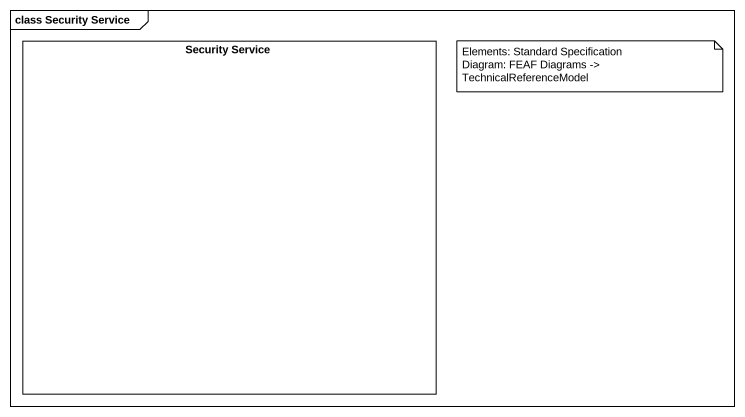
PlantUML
@startuml
mainframe class Security Service
rectangle "Security Service" as Security_Service #FFFFFF
note as N1
  Elements: Standard Specification
  Diagram: FEAF Diagrams -> TechnicalReferenceModel
end note
@enduml
